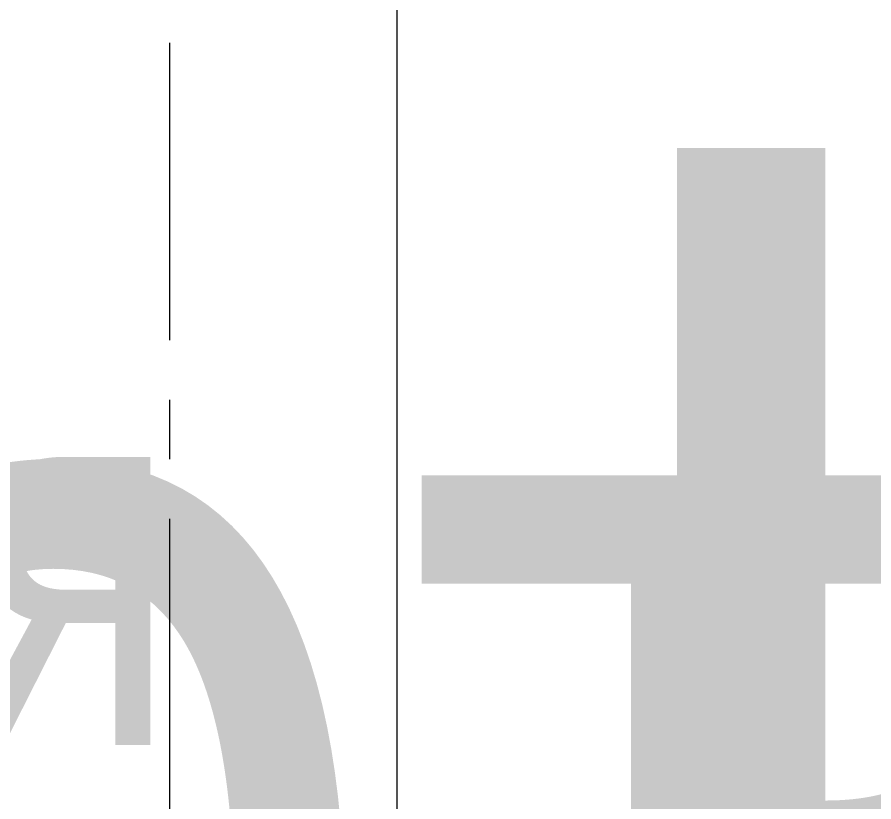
# Model space of a CAD drawing. Header units: millimetres. Extents: x 0 to 627661, y -95767 to 300888.
# Drawn here: x 507639 to 511237, y 29224 to 32522 of the extents above; entities that cross this region are included whole.
import ezdxf
from ezdxf.enums import TextEntityAlignment as Align

# ---------------------------------------------------------------- set-up
doc = ezdxf.new("R2018")
doc.units = ezdxf.units.MM
doc.linetypes.add('CENTER', pattern=[2, 1.25, -0.25, 0.25, -0.25])
for name, color, linetype, lineweight in [('_TEXT', 7, 'Continuous', 30), ('АР_Маркер экспликации', 239, 'Continuous', 13), ('АР_Номер помещения', 250, 'Continuous', 9), ('АР_Оси', 7, 'Continuous', 25), ('АР_Подоконники', 163, 'Continuous', 9), ('АР_Сущ Несущая стена', 250, 'Continuous', 50)]:
    doc.layers.add(name, color=color, linetype=linetype, lineweight=lineweight)
doc.layers.add('АР_Названия помещений', color=124, linetype='Continuous', lineweight=5, plot=False)
doc.layers.add('АР_Помещения_площадь', color=19, linetype='Continuous', lineweight=9, plot=False)
doc.styles.add('ISOCPEUR', font='', dxfattribs={"height": 250})
doc.styles.get("Standard").update_dxf_attribs({"font": 'GOST.TTF'})
doc.styles.get('ISOCPEUR').set_extended_font_data('ISOCPEUR', italic=True)

# ---------------------------------------------------------------- blocks, each defined once
blk = doc.blocks.new('*U89')
at = {"color": 7, "style": 'ISOCPEUR', "width": 0.7, "flags": 1}
blk.add_attdef('КАТЕГОРИЯ', (-499.2, -2092.2), '', height=250, dxfattribs=at)
at = {"layer": 'АР_Номер помещения', "color": 7, "style": 'ISOCPEUR', "width": 0.7}
blk.add_attdef('НОМЕР_ПОМЕЩЕНИЯ', text='', height=300, dxfattribs=at).set_placement((-517.6, 1402.8), align=Align.MIDDLE_CENTER)
at = {"layer": 'АР_Помещения_площадь', "color": 7, "lineweight": 30, "width": 0.7, "flags": 104}
blk.add_attdef('ИМЯ_ПОМЕЩЕНИЯ', text='', height=100, dxfattribs=at).set_placement((157.6, 1217.1), align=Align.MIDDLE_CENTER)
at = {"layer": 'АР_Помещения_площадь', "color": 7, "style": 'ISOCPEUR', "width": 0.7}
blk.add_attdef('ПЛОЩАДЬ_ПОМЕЩЕНИЯ', text='', height=200, dxfattribs=at).set_placement((-318.5, 582.6), align=Align.MIDDLE_RIGHT)
blk = doc.blocks.new('*U87')
at = {"color": 7, "style": 'ISOCPEUR', "width": 0.7, "flags": 1}
blk.add_attdef('КАТЕГОРИЯ', (-499.2, -2092.2), '', height=250, dxfattribs=at)
at = {"layer": 'АР_Номер помещения', "color": 7, "style": 'ISOCPEUR', "width": 0.7}
blk.add_attdef('НОМЕР_ПОМЕЩЕНИЯ', text='', height=300, dxfattribs=at).set_placement((-13874.5, 6637.6), align=Align.MIDDLE_CENTER)
at = {"layer": 'АР_Помещения_площадь', "color": 7, "lineweight": 30, "width": 0.7, "flags": 104}
blk.add_attdef('ИМЯ_ПОМЕЩЕНИЯ', text='', height=100, dxfattribs=at).set_placement((157.6, 1217.1), align=Align.MIDDLE_CENTER)
at = {"layer": 'АР_Помещения_площадь', "color": 7, "style": 'ISOCPEUR', "width": 0.7}
blk.add_attdef('ПЛОЩАДЬ_ПОМЕЩЕНИЯ', text='', height=200, dxfattribs=at).set_placement((-12654.6, 407.7), align=Align.MIDDLE_RIGHT)
blk = doc.blocks.new('*U88')
at = {"color": 7, "style": 'ISOCPEUR', "width": 0.7, "flags": 1}
blk.add_attdef('КАТЕГОРИЯ', (-499.2, -2092.2), '', height=250, dxfattribs=at)
at = {"layer": 'АР_Номер помещения', "color": 7, "style": 'ISOCPEUR', "width": 0.7}
blk.add_attdef('НОМЕР_ПОМЕЩЕНИЯ', text='', height=300, dxfattribs=at).set_placement((-16064.8, 2966.2), align=Align.MIDDLE_CENTER)
at = {"layer": 'АР_Помещения_площадь', "color": 7, "lineweight": 30, "width": 0.7, "flags": 104}
blk.add_attdef('ИМЯ_ПОМЕЩЕНИЯ', text='', height=100, dxfattribs=at).set_placement((157.6, 1217.1), align=Align.MIDDLE_CENTER)
at = {"layer": 'АР_Помещения_площадь', "color": 7, "style": 'ISOCPEUR', "width": 0.7}
blk.add_attdef('ПЛОЩАДЬ_ПОМЕЩЕНИЯ', text='', height=200, dxfattribs=at).set_placement((-14142.4, 501.5), align=Align.MIDDLE_RIGHT)
blk = doc.blocks.new('*U84')
at = {"color": 7, "style": 'ISOCPEUR', "width": 0.7, "flags": 1}
blk.add_attdef('КАТЕГОРИЯ', (-499.2, -2092.2), '', height=250, dxfattribs=at)
at = {"layer": 'АР_Номер помещения', "color": 7, "style": 'ISOCPEUR', "width": 0.7}
blk.add_attdef('НОМЕР_ПОМЕЩЕНИЯ', text='', height=300, dxfattribs=at).set_placement((-14752.2, 1427.8), align=Align.MIDDLE_CENTER)
at = {"layer": 'АР_Помещения_площадь', "color": 7, "lineweight": 30, "width": 0.7, "flags": 104}
blk.add_attdef('ИМЯ_ПОМЕЩЕНИЯ', text='', height=100, dxfattribs=at).set_placement((157.6, 1217.1), align=Align.MIDDLE_CENTER)
at = {"layer": 'АР_Помещения_площадь', "color": 7, "style": 'ISOCPEUR', "width": 0.7}
blk.add_attdef('ПЛОЩАДЬ_ПОМЕЩЕНИЯ', text='', height=200, dxfattribs=at).set_placement((-13108.3, 584.1), align=Align.MIDDLE_RIGHT)

msp = doc.modelspace()

# ---------------------------------------------------------------- linework, layer by layer
at = {"layer": '_TEXT', "color": 1, "lineweight": 9, "ltscale": 500}
msp.add_lwpolyline([(488879.7, 32861.6), (509234.2, 33276.9), (509234.2, -3143.1), (488879.7, -3558.4)], close=True, dxfattribs=at)
at = {"layer": 'АР_Оси', "linetype": 'CENTER', "lineweight": 9, "ltscale": 1000}
msp.add_line((508278.9, 54414.1), (508278.9, -1318.3), dxfattribs=at)
at = {"layer": 'АР_Подоконники', "lineweight": 9, "ltscale": 100}
for centre, radius, start, end in [((508407.5, 35529.5), 8924.1, 271.10883, 356.40396), ((508397.1, 35541.8), 8940.2, 271.69125, 356.32908)]:
    msp.add_arc(centre, radius, start, end, dxfattribs=at)
at = {"layer": 'АР_Сущ Несущая стена', "lineweight": 9, "ltscale": 100}
for centre, radius, start, end in [((508388.8, 35553.5), 9144.3, 272.82064, 356.28873), ((508396.5, 35535.5), 9778.7, 272.59255, 356.63539)]:
    msp.add_arc(centre, radius, start, end, dxfattribs=at)

# ---------------------------------------------------------------- block references
at = {"layer": 'АР_Маркер экспликации', "lineweight": 9}
ref = msp.add_blockref('*U89', (509515.8, 33245.7), dxfattribs=at)
lines = msp.add_mtext('\\W0.8000;Коридор и рекреация (основная и старшая школа)', dxfattribs={"layer": 'АР_Названия помещений', "insert": (509862.8, 31971.1), "char_height": 6239.8, "width": 926.94, "attachment_point": 1})
ref.add_attrib('ИМЯ_ПОМЕЩЕНИЯ', '', (509862.8, 31971.1), dxfattribs={"flags": 104}).embed_mtext(lines)
ref = msp.add_blockref('*U87', (505402.9, 26923.3), dxfattribs=at)
lines = msp.add_mtext('\\W0.8000;Кабинет материальной технологии тип 2', dxfattribs={"layer": 'АР_Названия помещений', "insert": (491568.6, 31731.1), "char_height": 4891.956, "width": 926.94, "attachment_point": 1})
ref.add_attrib('ИМЯ_ПОМЕЩЕНИЯ', '', (491568.6, 31731.1), dxfattribs={"flags": 104}).embed_mtext(lines)
ref = msp.add_blockref('*U84', (516928.4, 29695.6), dxfattribs=at)
lines = msp.add_mtext('\\W0.8000;Кладовая инвентаря', dxfattribs={"layer": 'АР_Названия помещений', "insert": (500740.7, 31039.9), "char_height": 1576.782, "width": 926.94, "attachment_point": 1})
ref.add_attrib('ИМЯ_ПОМЕЩЕНИЯ', '', (500740.7, 31039.9), dxfattribs={"flags": 104}).embed_mtext(lines)
ref = msp.add_blockref('*U88', (513082.4, 26498.7), dxfattribs=at)
lines = msp.add_mtext('\\W0.8000;Кладовая кабинета материальной технологии', dxfattribs={"layer": 'АР_Названия помещений', "insert": (497166.2, 30978.9), "char_height": 1576.782, "width": 926.94, "attachment_point": 1})
ref.add_attrib('ИМЯ_ПОМЕЩЕНИЯ', '', (497166.2, 30978.9), dxfattribs={"flags": 104}).embed_mtext(lines)

doc.saveas('drawing.dxf')
